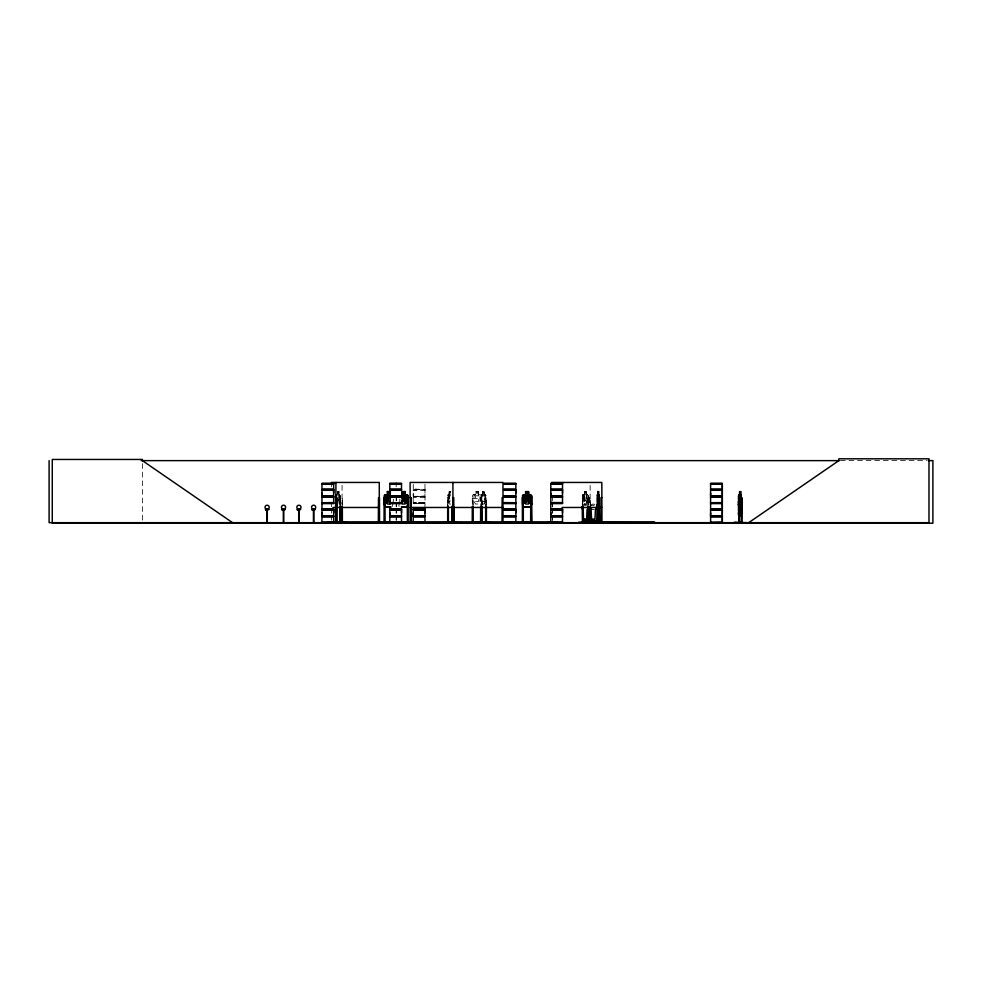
<?xml version="1.0" encoding="UTF-8"?>
<svg xmlns="http://www.w3.org/2000/svg" width="982" height="982" viewBox="0 0 982 982"><rect width="100%" height="100%" fill="white"/><g stroke="black" fill="none" stroke-linecap="round" stroke-linejoin="round"><path stroke-width="0.74" stroke-dasharray="4.91 3.68" d="M413.262 493.16L413.262 496.07L413.201 489.944L425.096 489.711L413.25 489.134L425.034 489.502M424.948 493.16L425.034 489.92M413.262 489.159L413.262 483.93M424.948 508.811L425.034 496.401L413.177 496.438L413.262 506.209M424.961 497.199L413.25 497.199M425.046 502.956L413.127 503.14L425.071 502.796M340.177 506.074L340.619 495.763L338.986 494.683M340.263 506.074L340.619 504.036M485.489 506.994L486.053 504.024M485.722 506.074L486.2 504.036M587.604 506.994L588.328 495.763L587.555 494.683M450.038 499.998L448.786 503.042L449.707 499.322L448.823 495.75L450.014 498.623M413.201 496.376L424.961 496.033L424.961 490.288L413.262 490.251M338.815 498.267L339.477 495.8L337.587 495.812M339.023 504.024L339.797 501.557M480.542 507.093L481.597 504.036M338.95 495.91L339.023 501.557M425.059 496.794L413.201 496.855M447.669 505.006L448.185 494.683M447.743 495.824L448.209 494.781L450.628 494.781M481.61 494.683L481.045 505.006M582.351 505.006L582.301 495.775L583.013 494.683M583.001 507.093L582.301 504.036L583.038 494.781M418.197 503.606L420.014 503.606M482.739 494.781L481.892 495.812L481.794 505.006M840.359 460.632L926.836 460.632M337.452 491.601L339.072 491.601L338.937 494.781M450.775 491.601L449.142 491.601L449.142 494.683M481.524 494.683L482.776 494.683L482.69 491.601L484.482 491.601M339.023 491.7L337.501 491.7L337.587 494.781L340.054 494.781L340.472 495.812L340.472 505.006M449.191 491.7L450.726 491.7M475.546 491.7L478.418 491.7L478.418 494.781L479.952 495.812L479.952 501.557L478.418 504.024L475.546 504.024L473.999 501.557L473.999 495.812L475.546 494.781L475.435 491.601L478.516 491.601L478.516 494.683L480.517 494.683L481.597 495.763L481.524 505.006L481.499 495.812L480.468 494.781L473.385 494.781M482.739 491.7L484.433 491.7L484.347 506.994M584.351 491.7L586.279 491.7M448.099 494.683L449.228 494.683M475.435 494.683L473.336 494.683L472.367 495.775L472.993 506.074M484.347 494.683L485.599 494.683M582.94 494.683L584.364 494.683M586.266 494.683L587.629 494.683M481.548 494.781L485.574 494.781M582.964 494.781L587.604 494.781M486.2 495.763L485.489 494.781M588.255 495.763L588.267 505.006M450.628 495.812L449.191 495.812L449.191 501.557L450.628 501.557M482.739 495.812L484.347 495.812M339.772 497.653L340.472 497.653M447.669 497.653L448.369 497.653L448.369 505.006M481.794 497.653L480.64 497.653L480.652 505.006M582.351 497.653L583.148 497.653L583.148 505.006M472.367 498.684L481.597 498.684M482.739 501.557L484.347 501.557M413.262 503.606L424.948 503.606M450.628 504.024L449.191 504.024L448.43 501.557L449.228 491.601M591.164 509.511L594.306 509.511M339.023 494.781L339.797 495.812L339.772 505.006M485.513 494.683L486.127 505.006M339.011 502.882L338.495 499.335M481.892 501.557L482.739 504.024L484.347 504.024L485.194 501.557L484.396 491.601M480.971 504.036L481.499 507.093M448.173 507.093L447.608 504.036L447.915 506.074M424.961 489.134L424.961 483.586M590.342 505.178L590.342 497.653L589.482 497.653L589.482 505.178M590.133 485.39L590.133 506M589.691 497.653L589.691 505.178M588.513 505.006L588.513 497.653L587.727 497.653L587.727 505.006M587.972 497.653L587.972 505.006M586.279 494.781L586.266 491.601L584.29 491.601L583.357 501.557L584.351 504.024L586.205 504.024L587.199 501.557L586.205 491.7M584.437 491.7L584.437 494.781M582.891 497.653L582.891 505.006M582.596 497.653L582.596 505.006M552.608 497.653L552.608 500.66M552.608 502.17L552.62 506.687M552.62 508.197L552.608 514.224M552.62 515.734L552.608 520.251M552.424 502.17L552.424 506.687M552.424 508.197L552.424 514.224M552.424 515.734L552.424 520.251M486.397 505.006L486.397 497.653L485.66 497.653L485.66 505.006M485.93 497.653L485.93 505.006M482.776 491.601L482.739 506.994M481.119 495.824L481.119 504.024M473.152 505.006L473.152 497.653L472.305 497.653L472.305 505.006M448.087 497.653L448.087 505.006M447.952 497.653L447.952 505.006M399.834 499.114L399.834 506.479M398.987 502.06L398.987 506.479M396.495 497.653L396.483 500.66M396.483 502.17L396.483 506.687M396.483 508.197L396.483 514.224M396.495 515.734L396.483 520.251M396.163 482.444L396.163 486.851M396.163 497.653L396.151 500.66M396.163 502.17L396.151 506.687M396.163 508.197L396.151 514.224M396.163 515.734L396.151 520.251M393.316 499.114L393.316 506.479M392.469 502.06L392.469 506.479M342.35 505.178L342.35 497.653L341.883 505.178M342.055 485.39L342.055 506M340.189 497.653L340.189 505.006M340.054 497.653L340.054 505.006M331.4 482.444L331.4 486.851M331.4 502.17L331.4 506.687M331.4 508.197L331.4 514.224M331.4 515.734L331.4 520.251M142.415 463.651L142.415 521.16M590.563 505.632A3.13 3.13 0 0 1 595.485 504.981M582.216 505.632A3.13 3.13 0 0 1 587.641 505.632M591.262 505.816A2.087 2.087 0 0 1 594.208 505.816M583.443 505.816A2.087 2.087 0 0 1 586.389 505.816M587.126 502.87L585.395 499.998L583.676 502.993L584.965 499.322L583.836 495.75L586.205 495.812L586.205 501.557L584.351 501.557L584.327 495.824L585.358 498.623L587.052 495.8L585.788 499.335L587.126 502.87M338.765 492.215L337.845 492.215L337.845 493.246L338.765 493.246L338.765 492.215M450.37 492.215L449.449 492.215L449.449 493.246L450.37 493.246L450.37 492.215M477.903 492.215L476.061 492.215L476.061 493.246L477.903 493.246L477.903 492.215M484.052 492.215L483.034 492.215L483.034 493.246L484.052 493.246L484.052 492.215M585.873 492.215L584.683 492.215L584.683 493.246L585.873 493.246L585.873 492.215M478.418 495.812L475.546 495.812L475.546 501.557L478.418 501.557L478.418 495.812M424.948 502.588L413.262 502.588L424.973 502.735"/><path stroke-width="1.47" d="M321.961 515.722L321.961 509.965L333.671 509.965L333.659 515.722L321.961 515.722L321.973 512.85M321.961 496.033L321.961 490.288L333.671 490.288L333.659 496.033L321.961 496.033L321.973 493.16M333.659 512.85L333.659 509.965M333.659 493.16L333.659 490.288M389.817 515.722L389.817 509.965L401.515 509.965L401.503 515.722L389.817 515.722L389.829 512.85M401.503 512.85L401.503 509.965M413.25 515.722L413.25 509.965L424.961 509.965L424.948 515.722L413.25 515.722L413.262 512.85M424.948 512.85L424.948 509.965M515.845 512.85L515.845 509.965L504.147 509.965M515.845 493.16L515.845 490.288L504.147 490.288M550.804 515.722L550.804 509.965L562.514 509.965L562.502 515.722L550.804 515.722L550.816 512.85M550.804 496.033L550.804 490.288L562.514 490.288L562.502 496.033L550.804 496.033L550.816 493.16M562.502 512.85L562.502 509.965M562.502 493.16L562.502 490.288M710.6 515.722L710.6 509.965L722.31 509.965L722.31 515.722L710.6 515.722L710.612 512.85M710.6 496.033L710.6 490.288L722.31 490.288L722.31 496.033L710.6 496.033L710.612 493.16M722.298 509.965L722.298 515.722M722.298 490.288L722.298 496.033M598.91 507.093L599.241 504.036M327.166 522.657L346.486 522.191L321.912 522.449L321.973 516.876L333.671 516.876L333.671 522.424M335.672 522.657L335.844 521.761M739.544 500.783L739.065 509.044L739.888 505.988C740.551 515.624 742.147 499.507 739.544 501.802M584.671 519.466L585.272 519.92L584.572 519.638M593.509 519.564L592.907 519.638M740.98 515.869L741.177 494.683M389.78 522.657L401.528 522.424L401.503 516.876L389.817 516.876L389.817 522.424M585.137 519.404L585.014 520.018M734.34 522.203L746.394 522.657M740.195 499.998L740.993 503.042L740.514 491.7M597.228 522.67L597.473 494.683M740.489 510.014L740.489 500.783M443.655 522.203L456.544 522.203M477.178 522.596L490.263 522.203L477.191 522.166M578.779 522.203L603.991 522.203M738.82 513.095L738.599 495.775L739.679 494.683M741.079 515.869L738.624 515.869L738.415 501.777L739.507 500.673M738.538 501.814L738.832 500.673M738.354 504.588L738.734 503.447M550.767 522.657L550.804 516.876L562.514 516.876L562.514 522.424L548.545 522.166L554.609 522.67M408.181 504.024L407.149 506.994L401.491 506.994M525.652 491.7L528.525 491.7L528.525 494.781L530.059 495.812L530.059 501.557L528.525 504.024L525.652 504.024L524.118 501.557L524.118 495.812L525.652 494.781L525.542 491.601L528.623 491.601L528.623 494.683L530.624 494.683L531.704 495.763L531.704 504.036L530.575 506.994L523.492 506.994M531.704 504.036L530.648 507.093L523.418 507.093L522.473 504.036L522.473 495.775L523.455 494.683M407.69 522.203L414.748 522.67M710.6 522.424L710.6 516.876L722.31 516.876L722.31 522.424L710.575 522.657M452.272 522.657L452.26 506.479M452.714 522.596L452.739 497.653L453.77 497.653L453.868 522.67M522.043 522.596L522.498 521.761M551.123 522.657L551.221 521.896M335.905 495.775L336.396 494.683M336.053 495.824L336.495 494.683M738.857 504.576L739.421 497.592L740.514 497.592M740.477 501.741L739.876 504.613L739.102 501.741M390.32 495.91L388.762 498.623C387.571 493.983 384.183 495.763 388.16 499.322C383.852 503.729 387.657 504.65 388.811 499.998L390.443 502.882M401.061 502.674L403.013 499.322L401.135 496.119M582.645 522.449L582.351 506.479M583.566 522.449L583.148 506.479M586.377 522.264L585.677 522.62L586.77 522.657L587.261 520.632M592.085 522.203L590.305 522.633L590.918 520.632L591.274 521.933M595.276 520.632L595.411 522.264L594.196 522.657M595.387 522.657L595.939 522.67M748.701 522.67L838.849 460.632L838.849 458.803L928.984 458.803L928.984 522.67L49.1 522.67L49.1 460.632M582.277 522.449L583.885 522.62L582.989 522.657M586.966 522.449L587.297 520.632L587.69 522.657L587.727 506.479M586.99 522.67L588.586 521.761M522.375 522.608L522.399 497.653L523.259 497.653L523.345 522.67M551.503 522.608L551.663 521.761M550.767 502.747L562.526 502.98M401.098 495.8L402.019 495.824L403.627 498.623C404.793 494.192 408.463 495.124 404.289 499.335C408.561 503.717 404.915 504.638 403.676 499.998L401.172 503.042M141.261 460.632L839.315 460.632M928.297 460.632L932.9 460.632L932.9 523.197L52.267 523.197L52.267 459.453L142.415 459.453L142.415 460.632L232.55 522.67M331.4 482.444L379.273 482.444L379.371 522.67M551.565 482.444L601.819 482.444L601.966 522.67L601.721 521.761M321.949 483.353L333.684 483.353M389.805 483.353L401.528 483.353M504.134 483.353L515.869 483.353M550.792 483.353L562.526 483.353M710.587 483.353L722.322 483.353M389.805 483.561L401.528 483.574L401.503 489.134L389.817 489.134L389.817 483.586M504.134 483.574L515.869 483.586L515.845 489.134L504.147 489.134M321.973 483.93L333.659 483.93M389.829 483.93L401.503 483.93M504.159 483.93L515.845 483.93M550.816 483.93L562.502 483.93M710.612 483.93L722.298 483.93L722.298 489.134M321.887 489.527L333.757 489.527M389.731 489.527L401.601 489.527M504.061 489.527L515.931 489.527M550.718 489.527L562.588 489.527M710.514 489.527L722.396 489.527M321.887 489.883L333.757 489.883M389.731 489.883L401.601 489.883M504.061 489.883L515.931 489.883M550.718 489.883L562.588 489.883M710.514 489.883L722.396 489.883M389.817 490.288L401.515 490.288M597.817 491.601L598.578 491.601L598.554 494.781M387.362 491.7L390.235 491.7L390.235 494.781L385.214 494.781M405.1 491.7L402.227 491.7L402.227 494.781L407.149 494.781M597.842 491.7L598.554 491.7M739.606 491.7L740.612 491.7M387.264 494.683L385.165 494.683L384.183 495.775L384.183 504.036L385.14 507.093L390.922 507.093M405.198 494.683L407.199 494.683L408.279 495.763L408.279 504.036L407.223 507.093L401.442 507.093M523.455 494.683L525.554 494.683M597.915 494.683L597.252 495.775M740.551 494.683L741.275 494.683M523.492 494.781L530.575 494.781M597.375 494.781L598.995 494.781M738.93 494.781L741.263 494.781M598.91 494.683L599.339 522.67M738.599 495.775L738.832 522.67M389.817 496.033L401.515 496.033M504.147 496.033L515.857 496.033L515.857 490.288M321.887 496.438L333.757 496.438M389.731 496.438L401.601 496.438M504.061 496.438L515.931 496.438M550.718 496.438L562.588 496.438M710.514 496.438L722.396 496.438M321.887 496.794L333.757 496.794M389.731 496.794L401.601 496.794M504.061 496.794L515.931 496.794M550.718 496.794L562.588 496.794M710.514 496.794L722.396 496.794M389.817 497.199L401.515 497.199M504.147 497.199L515.857 497.199L515.857 502.735L504.159 502.588M408.181 497.653L407.334 497.653L407.334 522.67L407.235 521.761M410.12 497.653L411.016 497.653L411.102 522.67M502.98 497.653L502.133 497.653L502.035 522.67M531.593 497.653L530.734 497.653L530.636 522.67M599.032 497.653L599.56 522.67L599.609 521.761M601.819 497.653L600.972 497.653L600.874 522.67M738.685 497.653L738.98 522.67M739.446 497.702L740.489 497.702M740.318 498.218L740.318 499.237M739.323 500.366L740.416 500.366M740.416 500.673L741.484 501.802L741.066 500.673M738.746 500.783L741.152 500.783M740.514 501.557L739.606 501.557L739.434 495.75L740.514 495.812L740.489 507.547M389.829 502.588L401.528 503.042M550.816 502.588L562.502 502.588L562.514 497.199L550.804 497.199L550.804 502.735L562.526 502.747M333.684 502.747L321.851 502.894L333.684 503.042M504.134 502.747L515.869 502.747M504.134 502.98L515.869 503.042M722.322 502.98L710.489 502.87L722.322 502.735L722.31 497.199L710.6 497.199L710.6 502.735L722.298 502.588L722.298 497.199M333.684 503.25L321.949 503.25L321.973 508.811L333.671 508.811M389.805 503.238L401.528 503.25M504.134 503.275L515.869 503.25L515.845 508.811L504.147 508.811M562.526 503.25L550.792 503.25L550.816 508.811L562.514 508.811M738.636 503.447L741.066 503.447M321.973 503.606L333.659 503.606M389.829 503.606L401.503 503.606M504.159 503.606L515.845 503.606M550.816 503.606L562.502 503.606M710.612 503.606L722.298 503.606L722.298 508.811M335.905 504.036L336.384 507.093M390.235 504.024L387.362 504.024L385.828 501.557L385.828 495.812L387.362 494.781L387.264 491.601L390.345 491.601L390.345 494.683M402.227 504.024L405.1 504.024L406.634 501.557L406.634 495.812L405.1 494.781L405.198 491.601L402.129 491.601L402.129 494.683M738.599 504.036L739.004 507.093L738.734 504.024M741.324 504.527L740.968 503.447M390.873 506.994L385.214 506.994L384.281 504.024M597.375 506.994L598.995 506.994M599.008 507.093L597.363 507.093L597.179 504.024L597.461 507.093M332.923 507.473L379.273 507.473M410.12 507.473L502.98 507.473M561.95 507.473L601.819 507.473M389.817 508.811L401.515 508.811M413.25 508.811L424.961 508.811M321.887 509.216L333.757 509.216M389.731 509.216L401.601 509.216M413.177 509.216L425.046 509.216M504.061 509.216L515.931 509.216M550.718 509.216L562.588 509.216M710.514 509.216L722.396 509.216M265.533 509.511L268.675 509.511M281.957 509.511L285.099 509.511M297.337 509.511L300.48 509.511M312.067 509.511L315.21 509.511M321.887 509.572L333.757 509.572M389.731 509.572L401.601 509.572M413.177 509.572L425.046 509.572M504.061 509.572L515.931 509.572M550.718 509.572L562.588 509.572M710.514 509.572L722.396 509.572M741.422 510.026L741.079 513.095L738.722 513.095M504.147 515.722L515.857 515.722L515.857 509.965M738.648 515.759L741.054 515.759M321.887 516.115L333.757 516.115M389.731 516.115L401.601 516.115M413.177 516.115L425.046 516.115M504.061 516.115L515.931 516.115M550.718 516.115L562.588 516.115M710.514 516.115L722.396 516.115M321.887 516.471L333.757 516.471M389.731 516.471L401.601 516.471M413.177 516.471L425.046 516.471M504.061 516.471L515.931 516.471M550.718 516.471L562.588 516.471M710.514 516.471L722.396 516.471M504.147 516.876L515.857 516.876L515.857 522.424L504.134 522.424M582.964 520.632L582.535 522.67L582.596 506.479M595.239 520.632L595.485 522.264M583.738 521.675L585.824 521.675M551.651 521.896L333.843 521.896L333.843 522.67M582.277 521.761L587.138 521.933M589.409 521.761L654.528 521.896L654.528 522.67M741.25 521.761L741.962 522.67M377.162 522.166L381.814 522.203M385.079 522.019L407.235 522.019M416.933 522.154L420.836 522.67M473.25 522.019L490.239 522.154M523.345 522.019L530.648 522.019M321.973 522.264L346.486 522.191M389.829 522.264L401.503 522.264M413.262 522.264L424.948 522.264M504.159 522.264L515.845 522.264M548.533 522.203L562.502 522.264M710.612 522.264L722.298 522.264L722.298 516.876M531.606 495.812L532.023 522.657M590.931 522.645L590.673 521.933M503.533 522.608L503.656 521.896M408.402 522.608L408.279 521.761M393.5 522.596L393.414 521.761M448.43 522.596L448.369 506.479M336.36 522.596L336.31 497.653M531.569 522.547L531.692 521.761M741.164 494.781L741.594 522.67M738.857 510.321L739.348 512.788L740.293 512.788L740.293 500.464M597.51 501.557L598.455 504.024C598.443 477.78 599.523 515.587 598.284 499.998C598.099 508.688 596.283 495.419 598.455 495.812L597.842 501.557L598.48 491.601M738.452 512.788L738.746 515.759M741.754 522.67L741.889 497.653L741.287 522.67M741.508 521.761L741.459 522.67M740.612 494.781L740.649 491.601L739.581 491.601L739.606 504.024L740.514 504.024L741.005 501.557L741.005 495.8L740.183 498.623L739.606 495.738L739.544 504.674M739.704 491.7L739.704 494.781M739.262 515.317L739.262 522.67L739.323 521.761L738.624 522.67M652.699 521.896L652.699 522.67M602.653 521.896L602.653 522.67M601.07 521.761L601.07 522.67M599.143 495.763L599.02 522.67M597.94 491.7L597.94 494.781M597.915 491.601L597.449 522.67L597.559 506.479M597.743 506.479L597.768 522.67M594.012 521.933L594 519.196L592.576 519.196L592.576 521.933M590.415 521.761L590.415 522.67M590.342 506.687L590.207 522.67M590.133 506.687L590.133 522.67M589.826 521.761L589.801 522.67M589.691 506.687L589.617 522.67M589.482 506.687L589.409 522.67M588.513 506.479L588.513 522.67M588.328 521.761L588.488 522.67M588.267 506.479L588.132 522.67M587.972 506.479L587.911 522.67M585.665 521.933L585.665 519.196L584.229 519.196L584.229 521.933M583.21 521.761L583.21 522.67L581.982 522.657L582.903 522.657L582.891 506.479M552.829 521.896L552.706 522.67M552.51 521.761L552.522 522.67L552.375 521.761M552.105 521.761L552.289 522.67M552.08 522.67L551.909 521.761L551.7 522.67M530.845 521.761L530.832 522.67M523.246 497.653L523.246 522.67M504.822 521.896L504.822 522.67M504.171 521.896L504.171 522.67M503.079 521.761L503.005 522.67L502.98 482.444L410.12 482.444L410.157 522.67M502.232 521.761L502.232 522.67M486.458 521.761L486.434 522.67L486.397 506.479M486.127 506.479L486.188 522.67M485.93 506.479L485.881 522.67M485.66 506.479L485.611 522.67M481.794 506.479L481.843 522.67L481.524 506.479M481.327 506.479L481.389 522.67L481.266 521.761M481.045 506.479L480.996 522.67M480.75 521.761L480.738 522.67M480.652 506.479L480.554 522.67M473.152 506.479L473.25 522.67M473.054 521.761L473.054 522.67M472.403 521.761L472.403 522.67M472.305 506.479L472.232 522.67M453.635 506.687L453.672 522.67M453.463 506.687L453.328 522.67M452.923 482.444L452.923 522.67M452.542 506.479L452.555 522.67M452.113 506.479L452.064 522.67M451.83 506.479L451.818 522.67M448.418 521.761L448.381 522.67M448.087 506.479L448.136 522.67M447.952 506.479L447.952 522.67M447.669 506.479L447.669 522.67M410.844 497.653L410.893 522.67M410.709 521.761L410.709 522.67M410.415 521.761L410.39 522.67M410.034 521.761L410.034 522.67M408.181 495.812L408.082 522.67M399.932 522.019L399.932 522.67M399.834 521.761L399.735 522.67M399.085 521.761L399.085 522.67M398.888 521.761L398.888 522.67M396.483 521.761L396.483 522.67M396.163 521.761L396.151 522.67M393.217 521.761L393.217 522.67M392.567 522.67L392.567 521.761L392.37 522.67M385.079 522.67L384.981 497.653L384.134 497.653L384.036 522.67M384.883 521.761L384.883 522.67M384.232 521.761L384.232 522.67M379.666 521.896L379.666 522.67M379.433 522.67L379.433 497.653L378.536 497.653L378.451 522.67M379.138 521.761L379.162 522.67M378.831 521.761L378.831 522.67M378.696 497.653L378.61 522.67M342.411 521.761L342.411 522.67M342.35 506.687L342.374 522.67M342.178 506.687L342.153 522.67M341.883 506.687L341.859 522.67M340.472 506.479L340.521 522.67M340.189 506.479L340.189 522.67M340.054 506.479L340.005 522.67M339.772 506.479L339.76 522.67L339.735 521.761M336.912 521.761L336.912 522.67M336.74 522.67L336.826 497.653L335.599 497.653L335.599 522.67M336.654 497.653L336.531 522.67M336.09 497.653L336.077 522.67M335.918 482.444L335.893 522.67M331.891 522.67L331.4 521.761M331.327 521.761L331.327 522.67M313.835 509.768L313.835 522.67M313.442 509.768L313.442 522.67M299.105 509.768L299.105 522.67M298.712 509.768L298.712 522.67M283.724 509.768L283.724 522.67M283.332 509.768L283.332 522.67M267.3 509.768L267.3 522.67M266.908 509.768L266.908 522.67M596.393 507.191A3.13 3.13 0 0 1 595.485 509.413L594.834 521.467L591.704 521.467L591.054 509.413A3.13 3.13 0 0 1 590.145 507.191M588.058 507.191A3.13 3.13 0 0 1 587.138 509.413L586.487 521.467L583.369 521.467L582.719 509.413A3.13 3.13 0 0 1 581.798 507.191M591.692 509.106A2.087 2.087 0 0 1 590.931 508.332M741.484 504.024L741.189 507.093L741.619 504.036M413.14 522.522L413.25 516.876L424.961 516.876L424.961 522.424L413.152 522.485M529.777 502.87L528.782 502.968L527.101 499.998C525.763 504.687 522.24 503.68 526.438 499.322C522.363 495.787 525.996 493.946 527.039 498.623C528.206 494.192 531.888 495.124 527.715 499.335L529.777 502.87M333.684 483.574L321.949 483.574L321.973 489.134L333.671 489.134L333.671 483.586M562.526 483.561L550.792 483.574L550.816 489.134L562.514 489.134L562.514 483.586M722.322 483.574L710.587 483.574L710.612 489.134L722.31 489.134L722.31 483.586M389.731 492.215L387.878 492.215L387.878 493.246L389.731 493.246L389.731 492.215M404.584 492.215L402.743 492.215L402.743 493.246L404.584 493.246L404.584 492.215M528.009 492.215L526.168 492.215L526.168 493.246L528.009 493.246L528.009 492.215M390.235 495.812L387.362 495.812L387.362 501.557L390.235 501.557L390.235 495.812M405.1 495.812L402.227 495.812L402.227 501.557L405.1 501.557L405.1 495.812M528.525 495.812L525.652 495.812L525.652 501.557L528.525 501.557L528.525 495.812M333.671 497.199L321.961 497.199L321.961 502.735L333.659 502.588L333.659 497.199M722.322 503.25L710.587 503.275L710.612 508.811L722.31 508.811L722.31 503.275M740.293 504.576L739.348 504.576L739.348 510.321L740.293 510.321L740.293 504.576M268.675 509.376L265.545 509.768L268.675 509.376M285.099 509.376L281.957 509.768L285.099 509.376M300.48 509.376L297.337 509.768L300.48 509.376M315.21 509.376L312.067 509.768L315.21 509.376M312.595 509.106A2.087 2.087 0 0 0 315.725 507.289A2.087 2.087 0 0 0 312.595 505.485A2.087 2.087 0 0 0 312.595 509.106M297.865 509.106A2.087 2.087 0 0 0 300.995 507.289A2.087 2.087 0 0 0 297.865 505.485A2.087 2.087 0 0 0 297.865 509.106M282.485 509.106A2.087 2.087 0 0 0 285.615 507.289A2.087 2.087 0 0 0 282.485 505.485A2.087 2.087 0 0 0 282.485 509.106M266.061 509.106A2.087 2.087 0 0 0 269.191 507.289A2.087 2.087 0 0 0 266.061 505.485A2.087 2.087 0 0 0 266.061 509.106"/></g></svg>
